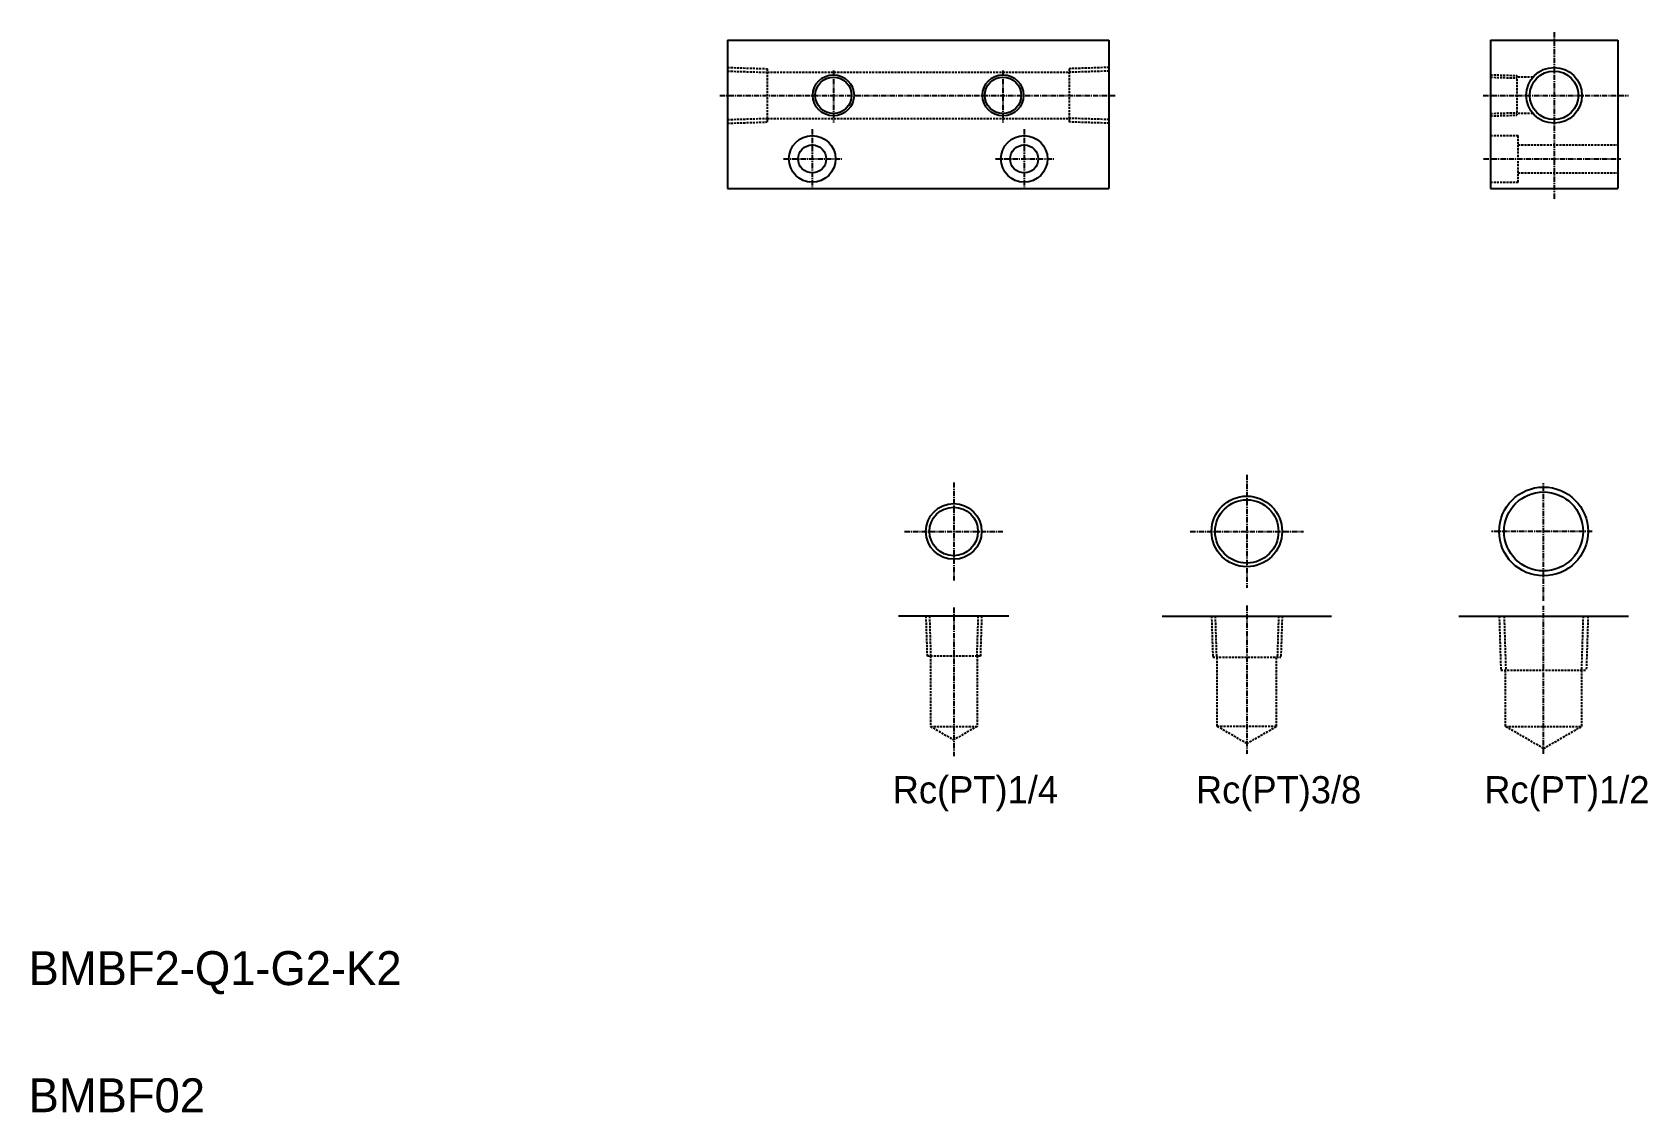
# Model space of a CAD drawing. Extents: x 571 to 952, y 436 to 691.
import ezdxf
from ezdxf.enums import TextEntityAlignment as Align

# ---------------------------------------------------------------- set-up
doc = ezdxf.new("R2010")
doc.units = 0
doc.linetypes.add('CENTER', pattern=[2, 1.25, -0.25, 0.25, -0.25])
doc.linetypes.add('DASHED', pattern=[0.75, 0.5, -0.25])
doc.layers.get('0').update_dxf_attribs({"linetype": 'CONTINUOUS'})
doc.layers.add('CENTER', color=1, linetype='CENTER')

msp = doc.modelspace()

# ---------------------------------------------------------------- linework, layer by layer
at = {"color": 7, "linetype": 'CONTINUOUS'}
for p, q in [((734.53, 688.65), (824.53, 688.65)), ((734.53, 688.65), (734.53, 653.65)), ((824.53, 688.65), (824.53, 653.65)), ((914.53, 688.65), (944.53, 688.65)), ((914.53, 688.65), (914.53, 653.65)), ((944.53, 688.65), (944.53, 653.65)), ((734.53, 653.65), (824.53, 653.65)), ((914.53, 653.65), (944.53, 653.65)), ((800.91, 552.76), (774.91, 552.76)), ((837.05, 552.76), (877.05, 552.76)), ((907.05, 552.76), (947.05, 552.76))]:
    msp.add_line(p, q, dxfattribs=at)
at = {"color": 3, "linetype": 'DASHED'}
for p, q in [((734.53, 682.23), (743.93, 681.93)), ((824.53, 682.23), (815.13, 681.93)), ((734.53, 681.37), (743.93, 681.08)), ((743.93, 681.93), (743.93, 669.36)), ((743.93, 681.15), (815.13, 681.15)), ((815.13, 681.93), (815.13, 669.36)), ((824.53, 681.37), (815.13, 681.08)), ((914.53, 680.51), (920.73, 680.32)), ((914.53, 679.93), (920.73, 679.74)), ((920.73, 680.32), (920.73, 670.98)), ((924.51, 679.9), (920.73, 679.9)), ((914.53, 671.37), (920.73, 671.56)), ((914.53, 670.79), (920.73, 670.98)), ((924.51, 671.4), (920.73, 671.4)), ((734.53, 669.93), (743.93, 670.22)), ((734.53, 669.07), (743.93, 669.36)), ((743.93, 670.15), (815.13, 670.15)), ((824.53, 669.93), (815.13, 670.22)), ((824.53, 669.07), (815.13, 669.36)), ((914.53, 666.15), (921.03, 666.15)), ((921.03, 655.15), (921.03, 666.15)), ((921.03, 663.95), (944.53, 663.95)), ((921.03, 657.35), (944.53, 657.35)), ((914.53, 655.15), (921.03, 655.15)), ((781.33, 552.76), (781.62, 543.36)), ((782.19, 552.76), (782.48, 543.36)), ((793.63, 552.76), (793.34, 543.36)), ((794.49, 552.76), (794.19, 543.36)), ((848.72, 552.76), (849.03, 543.06)), ((849.58, 552.76), (849.88, 543.06)), ((864.53, 552.76), (864.23, 543.06)), ((865.38, 552.76), (865.08, 543.06)), ((916.58, 552.76), (916.97, 540.06)), ((917.74, 552.76), (918.13, 540.06)), ((936.37, 552.76), (935.97, 540.06)), ((937.53, 552.76), (937.13, 540.06)), ((794.19, 543.36), (781.62, 543.36)), ((782.41, 543.36), (782.41, 526.76)), ((793.41, 543.36), (793.41, 526.76)), ((849.03, 543.06), (865.08, 543.06)), ((850.05, 526.76), (850.05, 543.06)), ((864.05, 526.76), (864.05, 543.06)), ((916.97, 540.06), (937.13, 540.06)), ((918.05, 526.76), (918.05, 540.06)), ((936.05, 526.76), (936.05, 540.06)), ((782.41, 526.76), (793.41, 526.76)), ((782.41, 526.76), (787.91, 523.58)), ((793.41, 526.76), (787.91, 523.58)), ((864.05, 526.76), (850.05, 526.76)), ((857.05, 522.72), (850.05, 526.76)), ((857.05, 522.72), (864.05, 526.76)), ((918.05, 526.76), (936.05, 526.76)), ((927.05, 521.56), (918.05, 526.76)), ((927.05, 521.56), (936.05, 526.76))]:
    msp.add_line(p, q, dxfattribs=at)
for p, q in [((787.91, 552.76), (787.91, 552.76)), ((794.41, 552.76), (794.41, 552.76))]:
    msp.add_line(p, q)
at = {"color": 3, "linetype": 'CONTINUOUS'}
for centre, radius in [((929.53, 675.65), 6.58), ((759.53, 675.65), 4.86), ((799.53, 675.65), 4.86), ((927.05, 572.76), 10.48), ((787.91, 572.76), 6.58), ((857.05, 572.76), 8.33)]:
    msp.add_circle(centre, radius, dxfattribs=at)
at = {"color": 7, "linetype": 'CONTINUOUS'}
for centre, radius in [((759.53, 675.65), 4.28), ((799.53, 675.65), 4.28), ((929.53, 675.65), 5.72), ((754.53, 660.65), 5.5), ((754.53, 660.65), 3.3), ((804.53, 660.65), 5.5), ((804.53, 660.65), 3.3), ((857.05, 572.76), 7.47), ((927.05, 572.76), 9.32), ((787.91, 572.76), 5.72)]:
    msp.add_circle(centre, radius, dxfattribs=at)
at = {"layer": 'CENTER', "color": 1, "linetype": 'CENTER'}
for p, q in [((929.53, 690.52), (929.53, 650.98)), ((759.53, 681.47), (759.53, 669.25)), ((799.53, 681.47), (799.53, 669.25)), ((732.77, 675.65), (825.96, 675.65)), ((912.83, 675.65), (947.06, 675.65)), ((754.53, 667.63), (754.53, 654.01)), ((804.53, 667.63), (804.53, 654.01)), ((747.79, 660.65), (761.58, 660.65)), ((797.79, 660.65), (811.58, 660.65)), ((912.86, 660.65), (945.29, 660.65)), ((787.91, 584.34), (787.91, 561.18)), ((857.05, 586.09), (857.05, 559.43)), ((927.05, 556.37), (927.05, 584.27)), ((776.33, 572.76), (799.49, 572.76)), ((843.72, 572.76), (870.38, 572.76)), ((938.55, 572.76), (914.5, 572.76)), ((787.91, 554.79), (787.91, 519.74)), ((857.05, 555.26), (857.05, 520.26)), ((927.05, 520.26), (927.05, 555.24))]:
    msp.add_line(p, q, dxfattribs=at)

# ---------------------------------------------------------------- texts
at = {"color": 7, "linetype": 'CONTINUOUS'}
for s, p in [('Rc(PT)1/4', (812.51, 511.82)), ('Rc(PT)3/8', (884.04, 511.82)), ('Rc(PT)1/2', (952.04, 511.82))]:
    msp.add_text(s, height=6.4, dxfattribs=at).set_placement(p, align=Align.MIDDLE_RIGHT)
for s, p in [('BMBF2-Q1-G2-K2', (569.68, 465.73)), ('BMBF02', (569.68, 435.73))]:
    msp.add_text(s, height=8, dxfattribs=at).set_placement(p)

doc.saveas('drawing.dxf')
